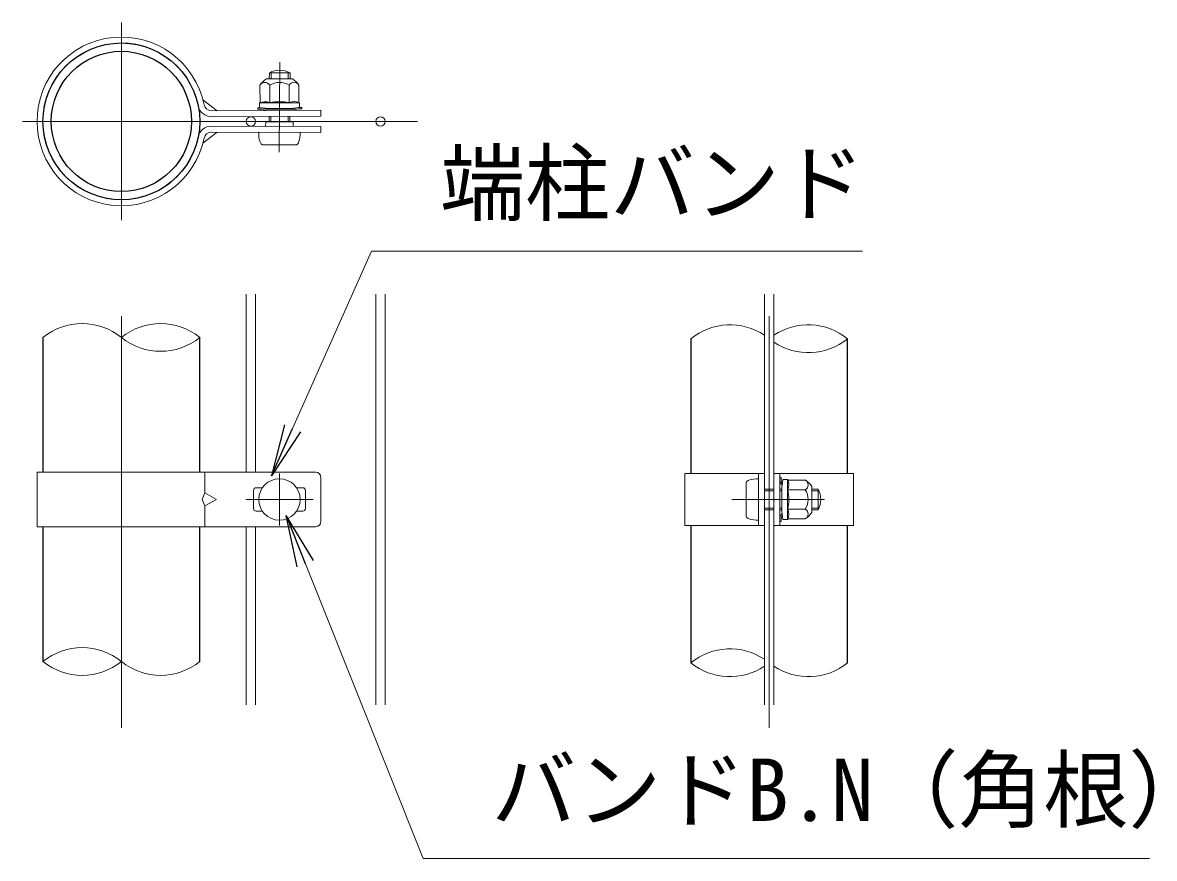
# Model space of a CAD drawing. Units: millimetres, scale not verified. Extents: x -4200 to 4200, y -2970 to 2970.
# Drawn here: x 1142 to 2015, y 508 to 1153 of the extents above; entities that cross this region are included whole.
import ezdxf
from ezdxf.enums import TextEntityAlignment as Align

# ---------------------------------------------------------------- set-up
doc = ezdxf.new("R2010")
doc.units = ezdxf.units.MM
doc.header["$LTSCALE"] = 10
doc.linetypes.add('USER1', pattern=[50.8, 31.75, -6.35, 6.35, -6.35])
for name, color, linetype, lineweight in [('0-3_D-STR1', 1, 'Continuous', 25), ('0-4_D-BMK', 2, 'USER1', 13), ('0-5_D-STR-DIM', 7, 'Continuous', 13), ('0-8_D-STR3', 3, 'Continuous', 13), ('0-C_D-STR-TXT', 7, 'Continuous', 13), ('0-D_D-STR2', 7, 'Continuous', 13)]:
    doc.layers.add(name, color=color, linetype=linetype, lineweight=lineweight)
doc.layers.add('0-6_0', color=7, linetype='Continuous')
doc.styles.add('ＭＳ ゴシック', font='')
doc.styles.get('ＭＳ ゴシック').set_extended_font_data('MS Gothic')

# ---------------------------------------------------------------- blocks, each defined once
blk = doc.blocks.new('_Open')
at = {"layer": '0-6_0'}
blk.add_line((-10, 1.667), (0, 0), dxfattribs=at)
blk.add_lwpolyline([(-10, -1.667), (0, 0), (-10, 0)], dxfattribs=at)

msp = doc.modelspace()

# ---------------------------------------------------------------- linework, layer by layer
at = {"layer": '0-3_D-STR1'}
for p, q in [((1157.3, 909.78), (1157.3, 805.78)), ((1278.3, 805.78), (1278.3, 909.78)), ((1657.3, 908.78), (1657.3, 804.78)), ((1778.3, 804.78), (1778.3, 908.78)), ((1157.3, 763.78), (1157.3, 659.78)), ((1278.3, 659.78), (1278.3, 763.78)), ((1657.3, 764.78), (1657.3, 658.78)), ((1778.3, 658.78), (1778.3, 764.78))]:
    msp.add_line(p, q, dxfattribs=at)
for radius in [60.5, 54.1]:
    msp.add_circle((1217.8, 1076.45), radius, dxfattribs=at)
at = {"layer": '0-4_D-BMK'}
for p, q in [((1217.8, 1152.65), (1217.8, 1000.25)), ((1339.7, 1052.61), (1340.04, 1122.25)), ((1446.4, 1076.45), (1141.6, 1076.45)), ((1717.8, 608.66), (1717.8, 960.9)), ((1217.8, 608.66), (1217.8, 959.66)), ((1339.8, 804.78), (1339.8, 764.78)), ((1313.8, 784.78), (1365.8, 784.78)), ((1688.96, 784.78), (1760.44, 784.78))]:
    msp.add_line(p, q, dxfattribs=at)
at = {"layer": '0-5_D-STR-DIM'}
for centre, start, end in [((1187.55, 872.46), 50.97549, 129.02451), ((1248.05, 872.46), 50.97549, 129.02451), ((1687.55, 871.46), 56.30864, 129.02451), ((1748.05, 871.46), 50.97549, 123.69136), ((1248.05, 947.1), 230.97549, 309.02451), ((1748.05, 946.1), 236.30864, 309.02451), ((1187.55, 622.46), 50.97549, 129.02451), ((1687.55, 621.46), 56.30864, 129.02451), ((1187.55, 697.1), 230.97549, 309.02451), ((1248.05, 697.1), 230.97549, 309.02451), ((1687.55, 696.1), 230.97549, 303.69136), ((1748.05, 696.1), 236.30864, 309.02451)]:
    msp.add_arc(centre, 48.04, start, end, dxfattribs=at)
at = {"layer": '0-8_D-STR3'}
for p, q in [((1329.76, 1109.32), (1349.76, 1109.41)), ((1331.98, 1109.33), (1332, 1114.01)), ((1332, 1114.01), (1348, 1113.93)), ((1333.33, 1109.33), (1333.36, 1114.65)), ((1346.62, 1109.4), (1346.65, 1114.58)), ((1347.98, 1109.4), (1348, 1113.93)), ((1324.77, 1104.28), (1324.83, 1090.89)), ((1332.27, 1104.32), (1332.34, 1090.73)), ((1347.29, 1104.39), (1347.35, 1090.8)), ((1354.79, 1104.43), (1354.86, 1091.03)), ((1280.71, 1093.18), (1291.82, 1084.67)), ((1371.78, 1085.1), (1287.07, 1084.65)), ((1323.08, 1086.91), (1325.96, 1086.92)), ((1323.08, 1085.91), (1323.08, 1086.91)), ((1323.08, 1085.91), (1325.96, 1085.92)), ((1324.35, 1090.6), (1324.36, 1087.26)), ((1339.85, 1090.76), (1324.4, 1090.69)), ((1324.83, 1090.89), (1324.49, 1090.8)), ((1330.87, 1086.32), (1324.54, 1087.07)), ((1325.96, 1085.92), (1329.5, 1084.91)), ((1329.5, 1084.91), (1350.22, 1085.01)), ((1330.87, 1086.32), (1348.87, 1086.41)), ((1331.75, 1086.33), (1347.95, 1086.4)), ((1331.76, 1085.93), (1331.75, 1086.33)), ((1339.85, 1090.76), (1355.3, 1090.84)), ((1347.96, 1086), (1347.95, 1086.4)), ((1348.87, 1086.41), (1355.19, 1087.21)), ((1350.21, 1086.01), (1354.2, 1087.06)), ((1354.2, 1086.06), (1350.22, 1085.01)), ((1354.2, 1087.06), (1357.08, 1087.07)), ((1355.35, 1090.71), (1355.36, 1087.41)), ((1329.18, 1076.02), (1329.16, 1072.62)), ((1329.18, 1076.02), (1350.45, 1075.92)), ((1331.82, 1076.01), (1331.84, 1080.33)), ((1333.17, 1076), (1333.19, 1080.33)), ((1346.46, 1075.93), (1346.48, 1080.4)), ((1347.82, 1075.93), (1347.84, 1080.4)), ((1350.45, 1075.92), (1350.44, 1072.52)), ((1280.71, 1059.72), (1291.82, 1068.23)), ((1371.78, 1067.8), (1287.07, 1068.25)), ((1371.8, 1072.4), (1287.1, 1072.85)), ((1323.78, 1068.04), (1355.78, 1067.89)), ((1371.8, 1072.4), (1371.8, 1067.8)), ((1326.73, 1058.43), (1352.73, 1058.3)), ((1152.7, 805.78), (1367.8, 805.78)), ((1152.7, 805.78), (1152.7, 763.78)), ((1282.11, 805.78), (1282.11, 789.78)), ((1652.7, 804.78), (1714.2, 804.78)), ((1652.7, 804.78), (1652.7, 764.78)), ((1709.6, 764.78), (1709.6, 804.78)), ((1714.2, 764.78), (1714.2, 804.78)), ((1721.4, 764.78), (1721.4, 804.78)), ((1721.4, 804.78), (1782.9, 804.78)), ((1726, 764.78), (1726, 804.78)), ((1782.9, 804.78), (1782.9, 764.78)), ((1371.8, 801.78), (1371.8, 767.78)), ((1700, 797.78), (1700, 771.78)), ((1709.6, 800.78), (1709.6, 768.78)), ((1726, 801.78), (1726, 798.9)), ((1727, 801.78), (1726, 801.78)), ((1726.37, 797.74), (1727.82, 795.72)), ((1727, 801.78), (1727, 798.9)), ((1727.19, 798.32), (1728.02, 797.16)), ((1727.6, 793.78), (1728.38, 800.11)), ((1731.91, 800.28), (1728.58, 800.28)), ((1732, 784.78), (1732, 800.23)), ((1732.2, 799.79), (1732.11, 800.13)), ((1745.59, 799.79), (1732.2, 799.79)), ((1319.8, 791.78), (1319.8, 777.78)), ((1321.8, 793.78), (1326.57, 793.78)), ((1353.03, 793.78), (1357.8, 793.78)), ((1359.8, 791.78), (1359.8, 777.78)), ((1714.2, 792.78), (1721.4, 792.78)), ((1714.2, 791.43), (1721.4, 791.43)), ((1726, 792.78), (1727.6, 792.78)), ((1726, 791.43), (1727.6, 791.43)), ((1727.6, 793.78), (1727.6, 775.78)), ((1745.59, 792.29), (1732, 792.29)), ((1750.6, 794.78), (1750.6, 774.78)), ((1750.6, 792.78), (1755.6, 792.78)), ((1750.6, 791.43), (1756.25, 791.43)), ((1755.6, 792.78), (1755.6, 776.78)), ((1282.11, 779.78), (1282.11, 763.78)), ((1714.2, 778.14), (1721.4, 778.14)), ((1726, 778.14), (1727.6, 778.14)), ((1732, 784.78), (1732, 769.33)), ((1750.6, 778.14), (1756.25, 778.14)), ((1321.8, 775.78), (1326.57, 775.78)), ((1353.03, 775.78), (1357.8, 775.78)), ((1714.2, 776.78), (1721.4, 776.78)), ((1726, 776.78), (1727.6, 776.78)), ((1726, 770.66), (1726, 767.78)), ((1726.37, 771.82), (1727.82, 773.84)), ((1727.19, 771.24), (1728.02, 772.4)), ((1727.6, 775.78), (1728.38, 769.46)), ((1731.87, 769.28), (1728.58, 769.28)), ((1745.59, 777.28), (1732, 777.28)), ((1745.59, 769.77), (1732.2, 769.77)), ((1750.6, 776.78), (1755.6, 776.78)), ((1152.7, 763.78), (1367.8, 763.78)), ((1652.7, 764.78), (1714.2, 764.78)), ((1721.4, 764.78), (1782.9, 764.78))]:
    msp.add_line(p, q, dxfattribs=at)
for points in [[(1371.8, 1085.1), (1371.8, 1080.5), (1287.1, 1080.05)], [(1325.96, 1086.92), (1329.5, 1085.91), (1350.21, 1086.01)], [(1354.2, 1086.06), (1357.08, 1086.07), (1357.08, 1087.07)], [(1727, 770.66), (1727, 767.78), (1726, 767.78)]]:
    msp.add_lwpolyline(points, dxfattribs=at)
msp.add_lwpolyline([(1291.27, 784.78), (1282.11, 789.78), (1280.16, 784.78), (1282.11, 779.78)], close=True, dxfattribs=at)
msp.add_circle((1339.8, 784.78), 16, dxfattribs=at)
for centre, radius, start, end in [((1217.8, 1076.45), 65.1, 11.37275, 348.62725), ((1217.8, 1076.45), 60.5, 11.23979, 348.76021), ((1338.33, 1095.81), 16, 122.41049, 147.95901), ((1339.93, 1098.97), 17, 61.65072, 117.79569), ((1341.31, 1095.82), 16, 32.59272, 58.14124), ((1328.53, 1102.27), 4.27, 28.72896, 151.82278), ((1339.84, 1092.84), 13.75, 90.27587, 123.36935), ((1339.84, 1092.84), 13.75, 57.18239, 90.27587), ((1351.05, 1102.37), 4.27, 28.72896, 151.82278), ((1287.48, 1090.66), 10.62, 193.15621, 267.96083), ((1287.5, 1090.67), 6.03, 193.24006, 265.99617), ((1324.55, 1090.6), 0.2, 105.27587, 180.27587), ((1324.56, 1087.27), 0.2, 180.27587, 263.27587), ((1328.64, 1080.94), 10.65, 69.64909, 113.05147), ((1331.73, 1085.18), 1.14, 88.71432, 139.76424), ((1340.05, 1049.25), 42.38, 90.27587, 100.47617), ((1340.05, 1049.25), 42.38, 80.07556, 90.27587), ((1351.15, 1081.05), 10.65, 67.50027, 110.90265), ((1347.99, 1085.26), 1.14, 40.78934, 91.83926), ((1355.16, 1087.41), 0.2, 277.27587, 0.27587), ((1355.15, 1090.7), 0.2, 0.27587, 67.50027), ((1287.48, 1062.24), 10.62, 92.03917, 166.84379), ((1287.5, 1062.23), 6.03, 94.00383, 166.75994), ((1367.8, 801.78), 4, 0, 90), ((1728, 798.9), 2, 180, 215.53768), ((1728, 798.9), 1, 180, 215.53768), ((1727, 795.14), 1, 33.43373, 35.53768), ((1728.58, 800.08), 0.2, 90, 173), ((1731.91, 800.08), 0.2, 15, 90), ((1722.24, 796.04), 10.65, 339.37322, 22.7756), ((1743.56, 796.04), 4.27, 298.45309, 61.54691), ((1737.05, 786.27), 16, 32.13463, 57.68315), ((1321.8, 791.78), 2, 90, 180), ((1357.8, 791.78), 2, 0, 90), ((1690.49, 784.78), 42.38, 0, 10.20031), ((1734.07, 784.78), 13.75, 0, 33.09348), ((1740.6, 784.78), 17, 331.92751, 28.07249), ((1321.8, 777.78), 2, 180, 270), ((1357.8, 777.78), 2, 270, 0), ((1690.49, 784.78), 42.38, 349.79969, 0), ((1734.07, 784.78), 13.75, 326.90652, 0), ((1728, 770.66), 2, 144.46232, 180), ((1728, 770.66), 1, 144.46232, 180), ((1727, 774.42), 1, 324.46232, 326.56627), ((1728.58, 769.48), 0.2, 187, 270), ((1731.87, 769.48), 0.2, 270, 337.2244), ((1722.24, 773.53), 10.65, 337.2244, 20.62678), ((1743.56, 773.52), 4.27, 298.45309, 61.54691), ((1737.05, 783.29), 16, 302.31685, 327.86537), ((1367.8, 767.78), 4, 270, 0)]:
    msp.add_arc(centre, radius, start, end, dxfattribs=at)
for centre, major_axis, start_param, end_param in [((1326.78, 1068.03), (0.05, 9.6), 1.570796, 3.141593), ((1352.78, 1067.9), (0.05, 9.6), 3.141593, 4.712389), ((1709.6, 797.78), (9.6, 0), 1.570796, 3.141593), ((1709.6, 771.78), (9.6, 0), 3.141593, 4.712389)]:
    msp.add_ellipse(centre, major_axis=major_axis, ratio=0.3125, start_param=start_param, end_param=end_param, dxfattribs=at)
at = {"layer": '0-C_D-STR-TXT'}
for points in [[(1789.76, 976.32), (1410.77, 976.32), (1334.39, 804.9)], [(2011.19, 507.88), (1450.63, 507.88), (1345.67, 770.61)]]:
    msp.add_lwpolyline(points, dxfattribs=at)
at = {"layer": '0-D_D-STR2'}
for p, q in [((1314.2, 805.78), (1314.2, 943.11)), ((1321.4, 805.78), (1321.4, 943.11)), ((1414.2, 626.45), (1414.2, 943.11)), ((1421.4, 626.45), (1421.4, 943.11)), ((1714.2, 626.45), (1714.2, 943.11)), ((1721.4, 626.45), (1721.4, 943.11)), ((1314.2, 626.45), (1314.2, 763.78)), ((1321.4, 626.45), (1321.4, 763.78))]:
    msp.add_line(p, q, dxfattribs=at)
for centre in [(1317.8, 1076.45), (1417.8, 1076.45)]:
    msp.add_circle(centre, 3.6, dxfattribs=at)

# ---------------------------------------------------------------- block references
at = {"layer": '0-C_D-STR-TXT', "xscale": 4, "yscale": 4}
for p, rotation in [((1333.58, 803.08), 245.98538), ((1344.93, 772.46), 111.7749)]:
    msp.add_blockref('_Open', p, dxfattribs=dict(at, rotation=rotation))

# ---------------------------------------------------------------- texts
at = {"layer": '0-C_D-STR-TXT', "style": 'ＭＳ ゴシック'}
for s, p in [('端柱バンド', (1463.72, 990.43)), ('バンドB.N（角根）', (1503.33, 522.37))]:
    msp.add_text(s, height=48.09, dxfattribs=at).set_placement(p, align=Align.BOTTOM_LEFT)

doc.saveas('drawing.dxf')
